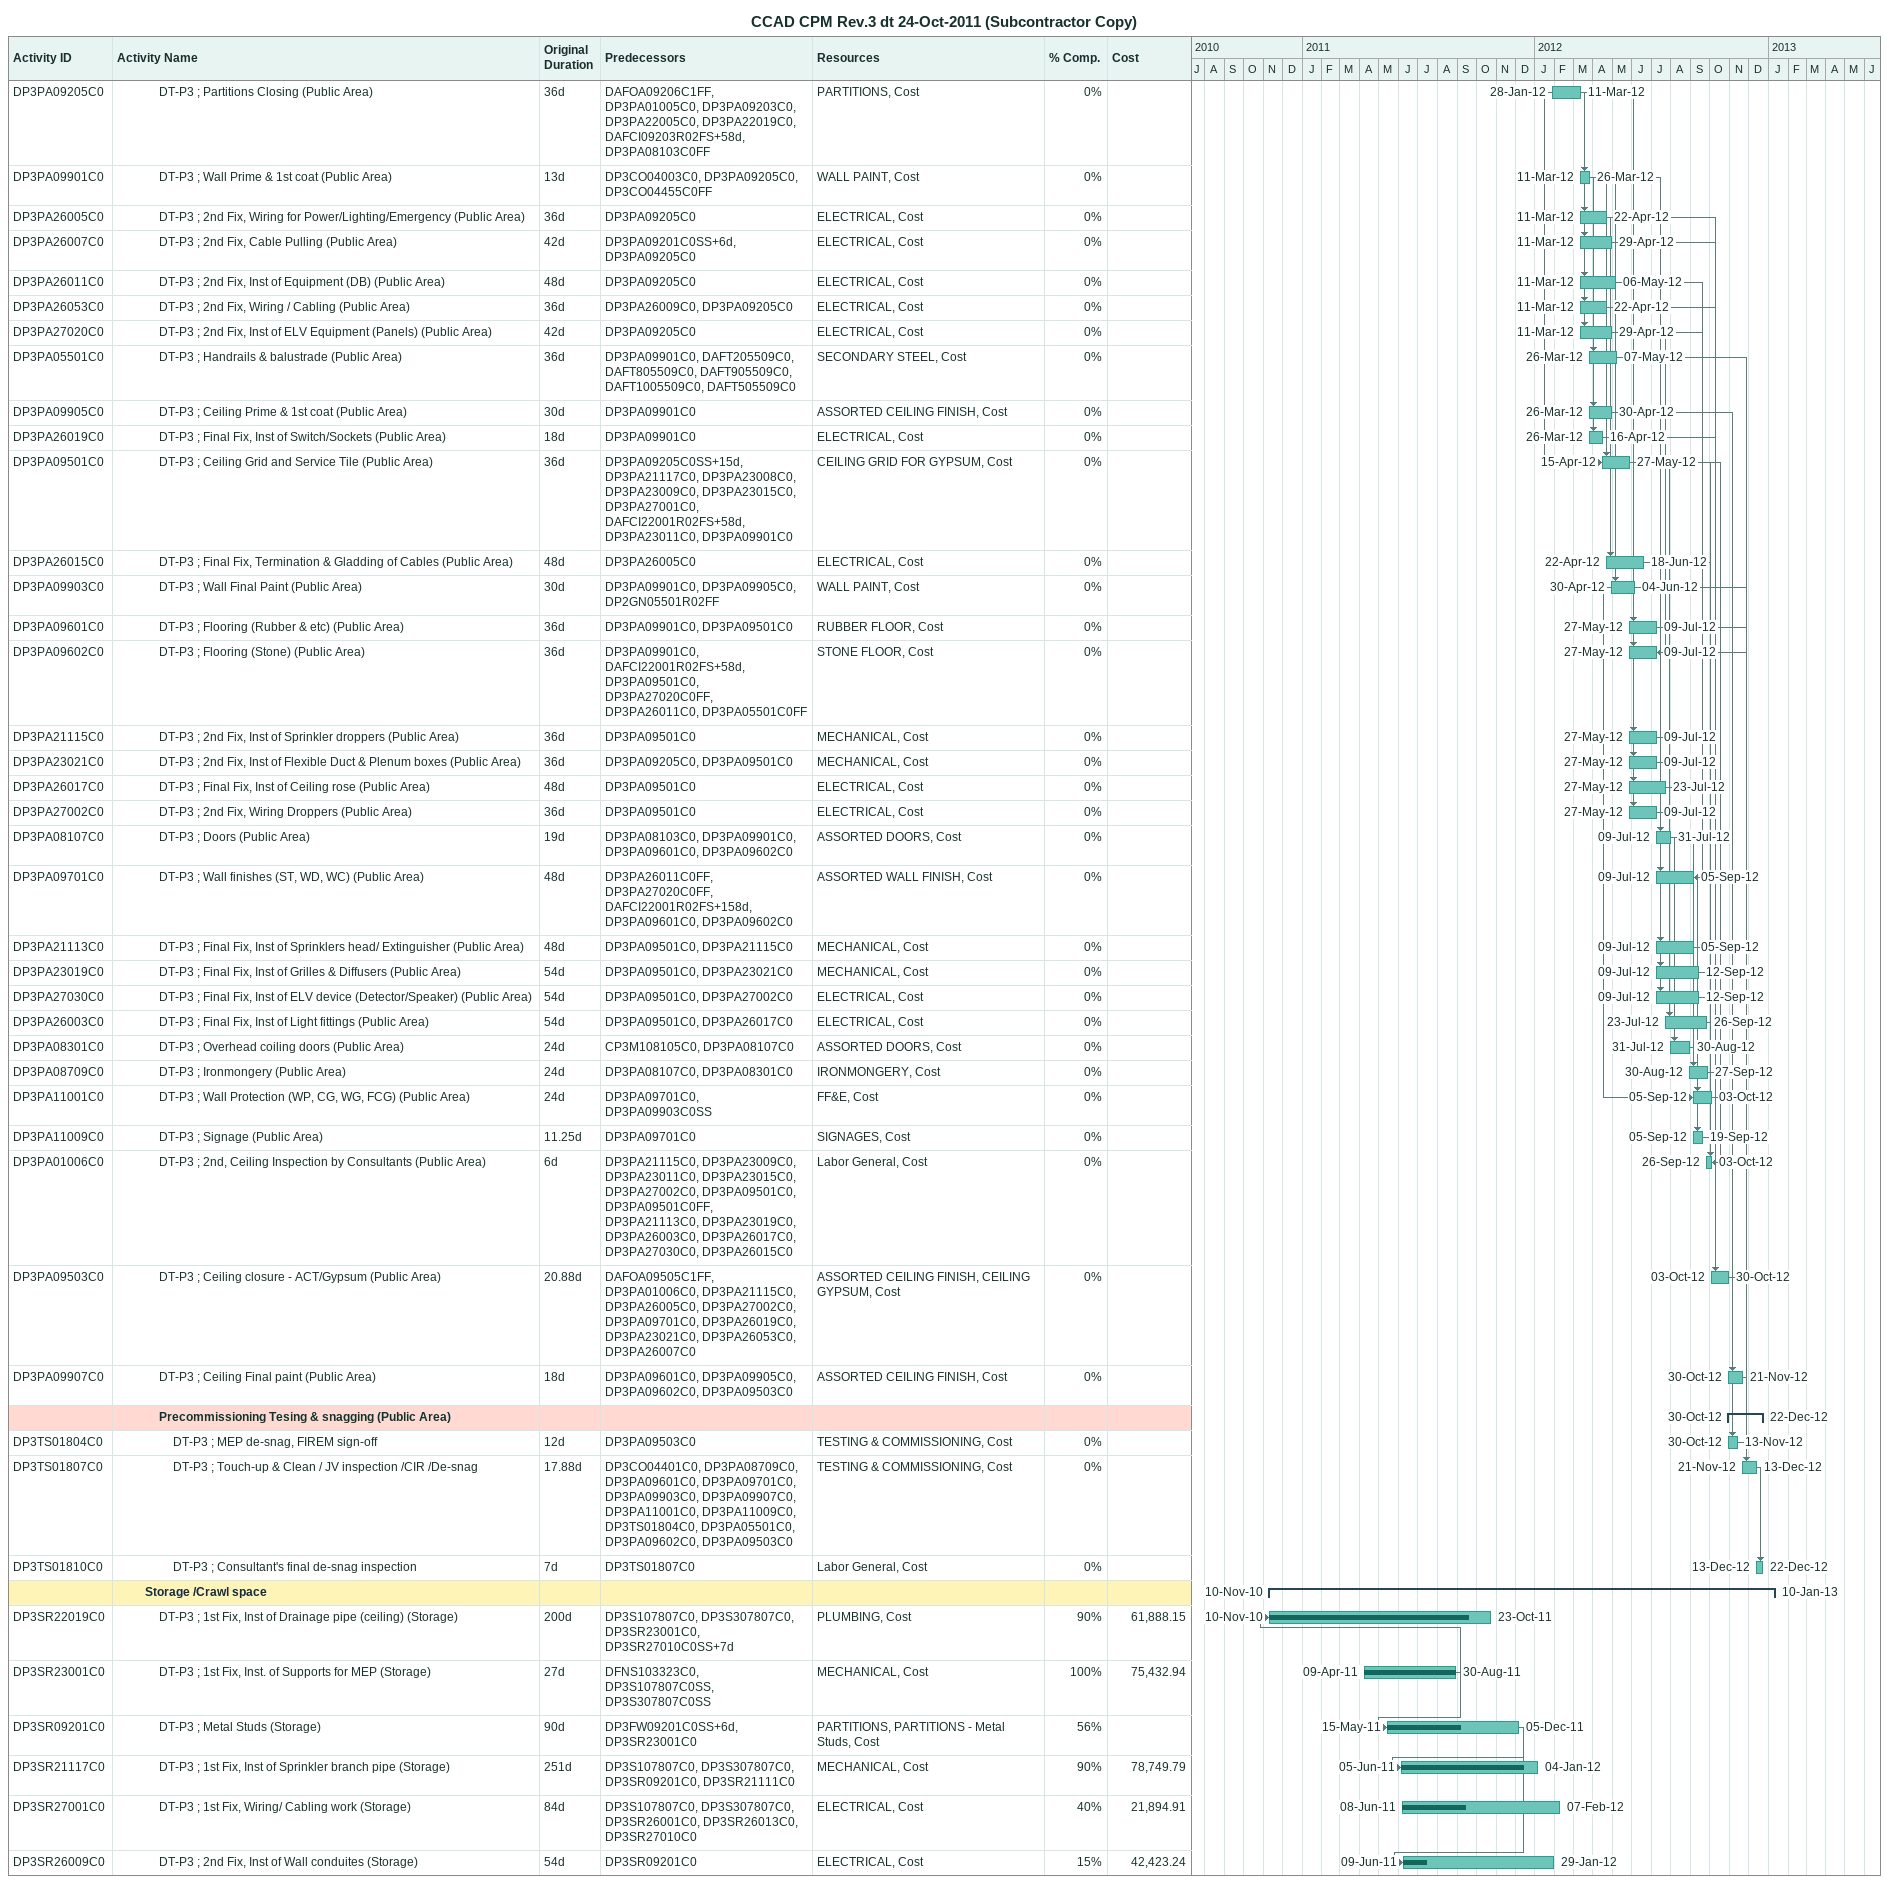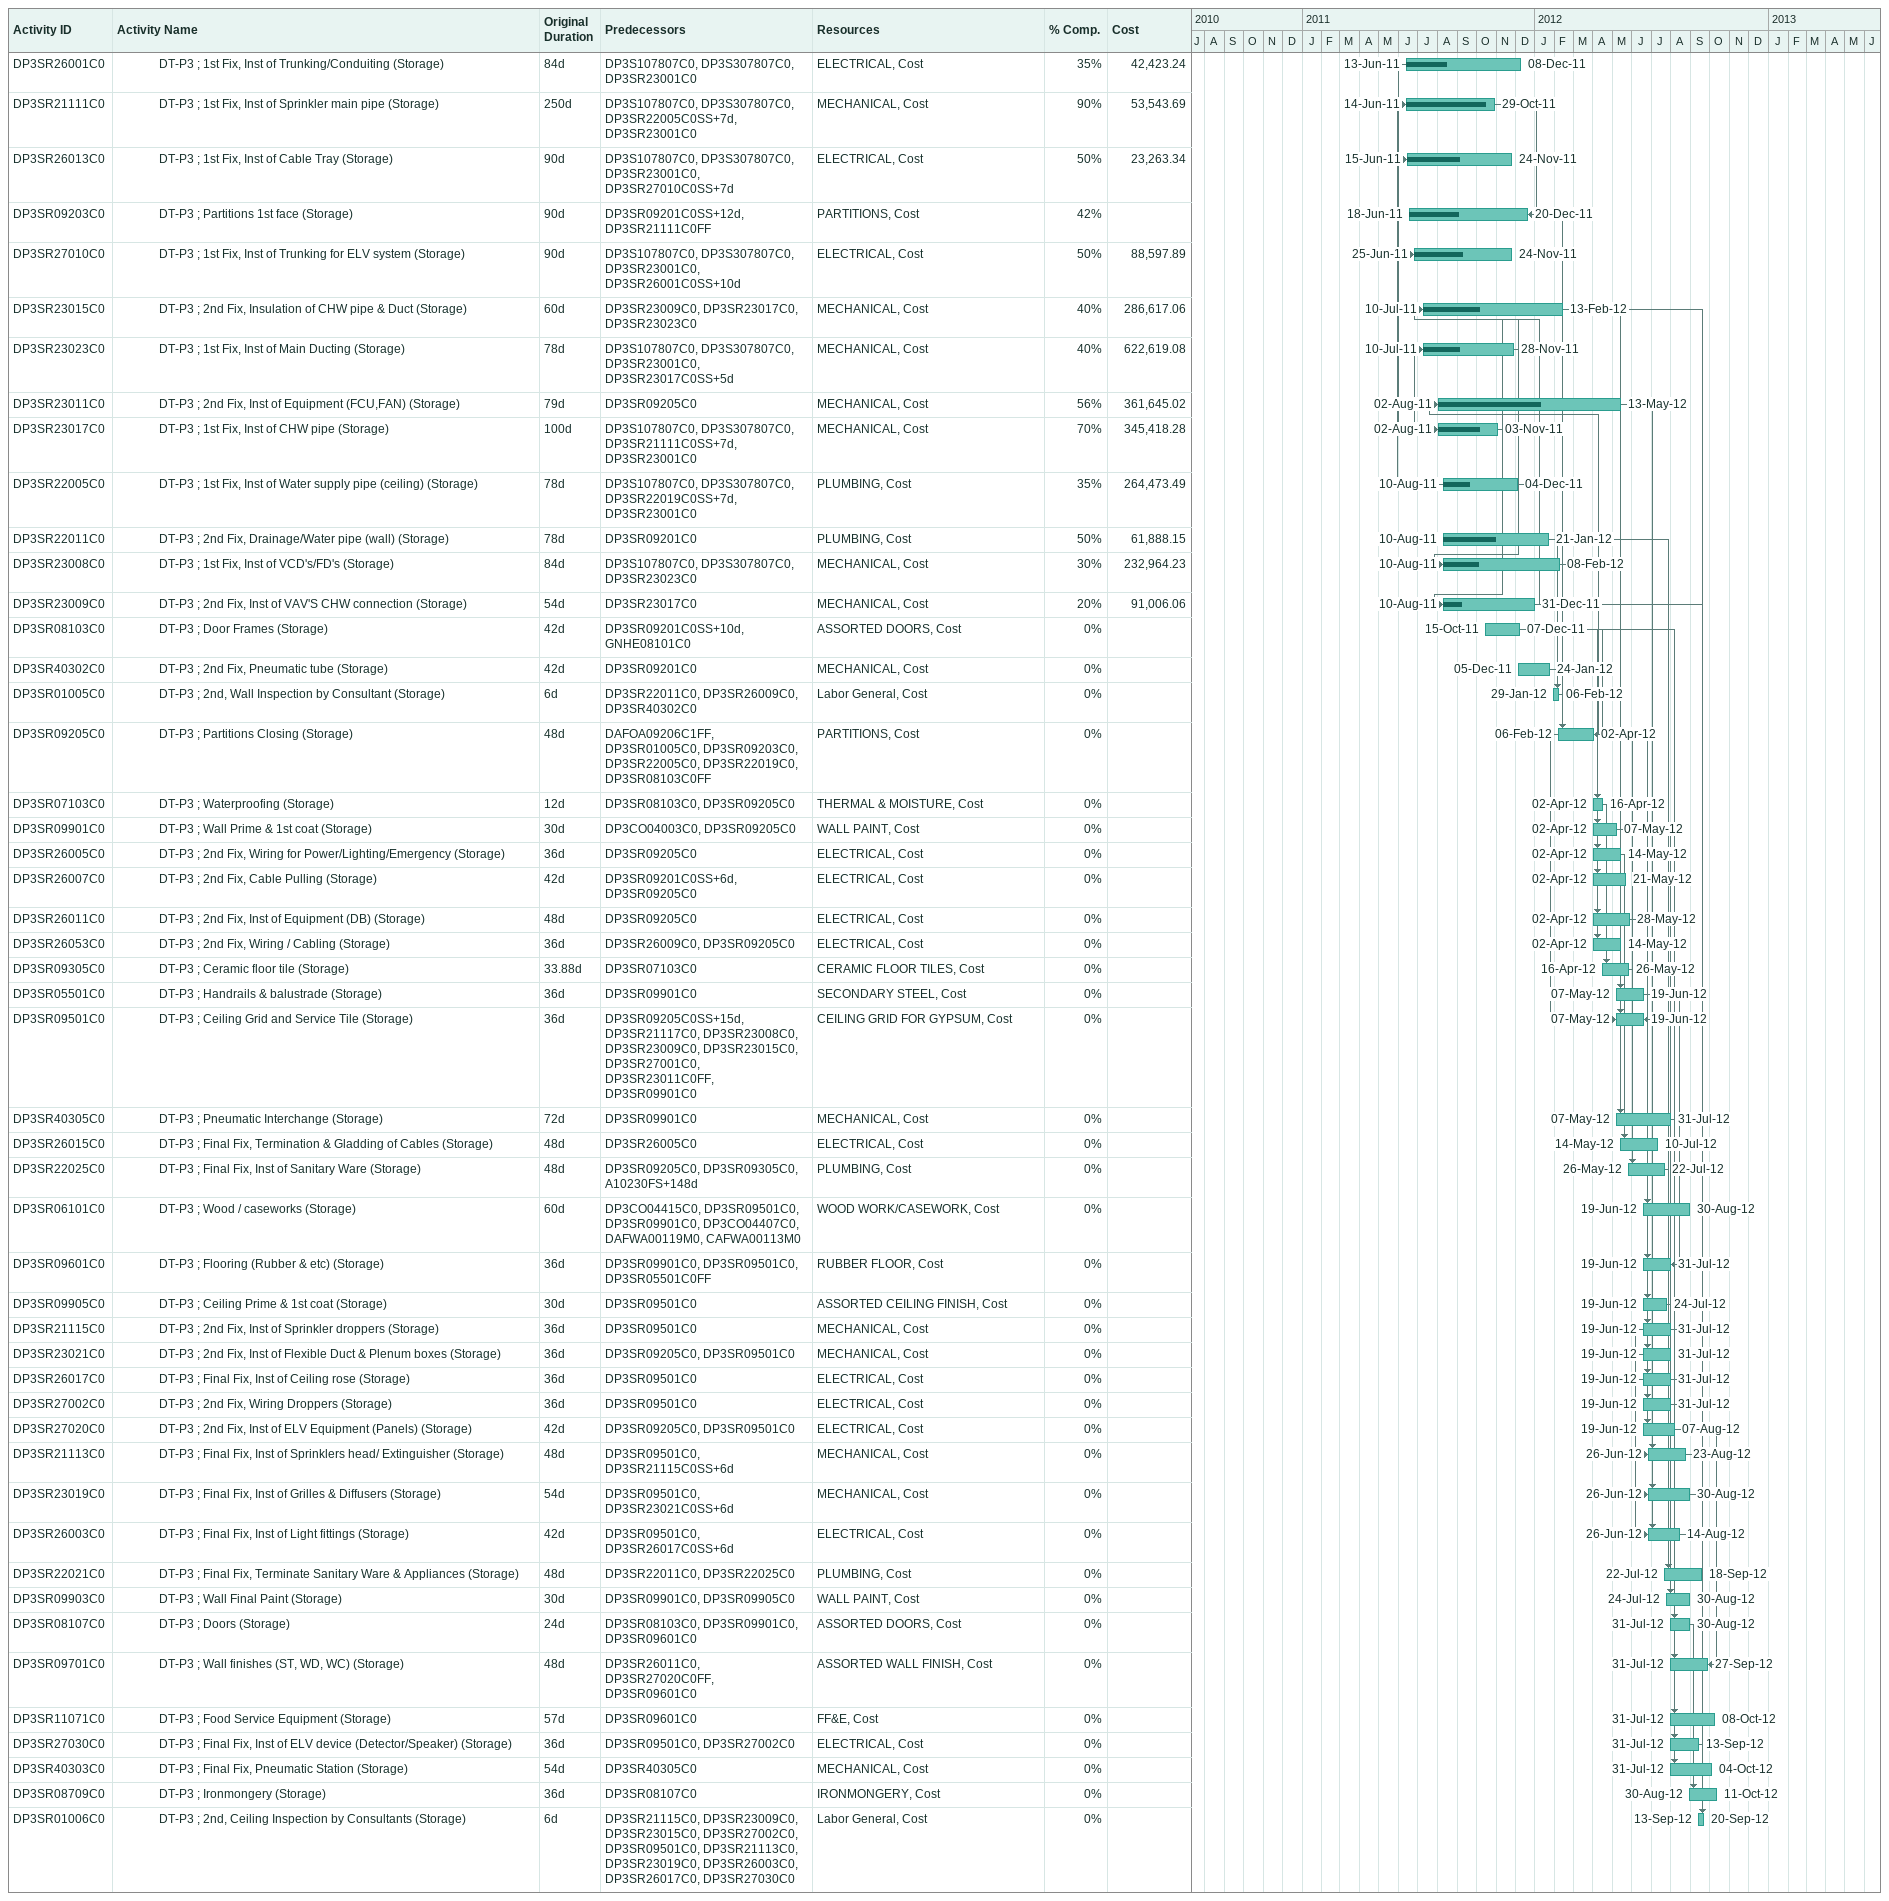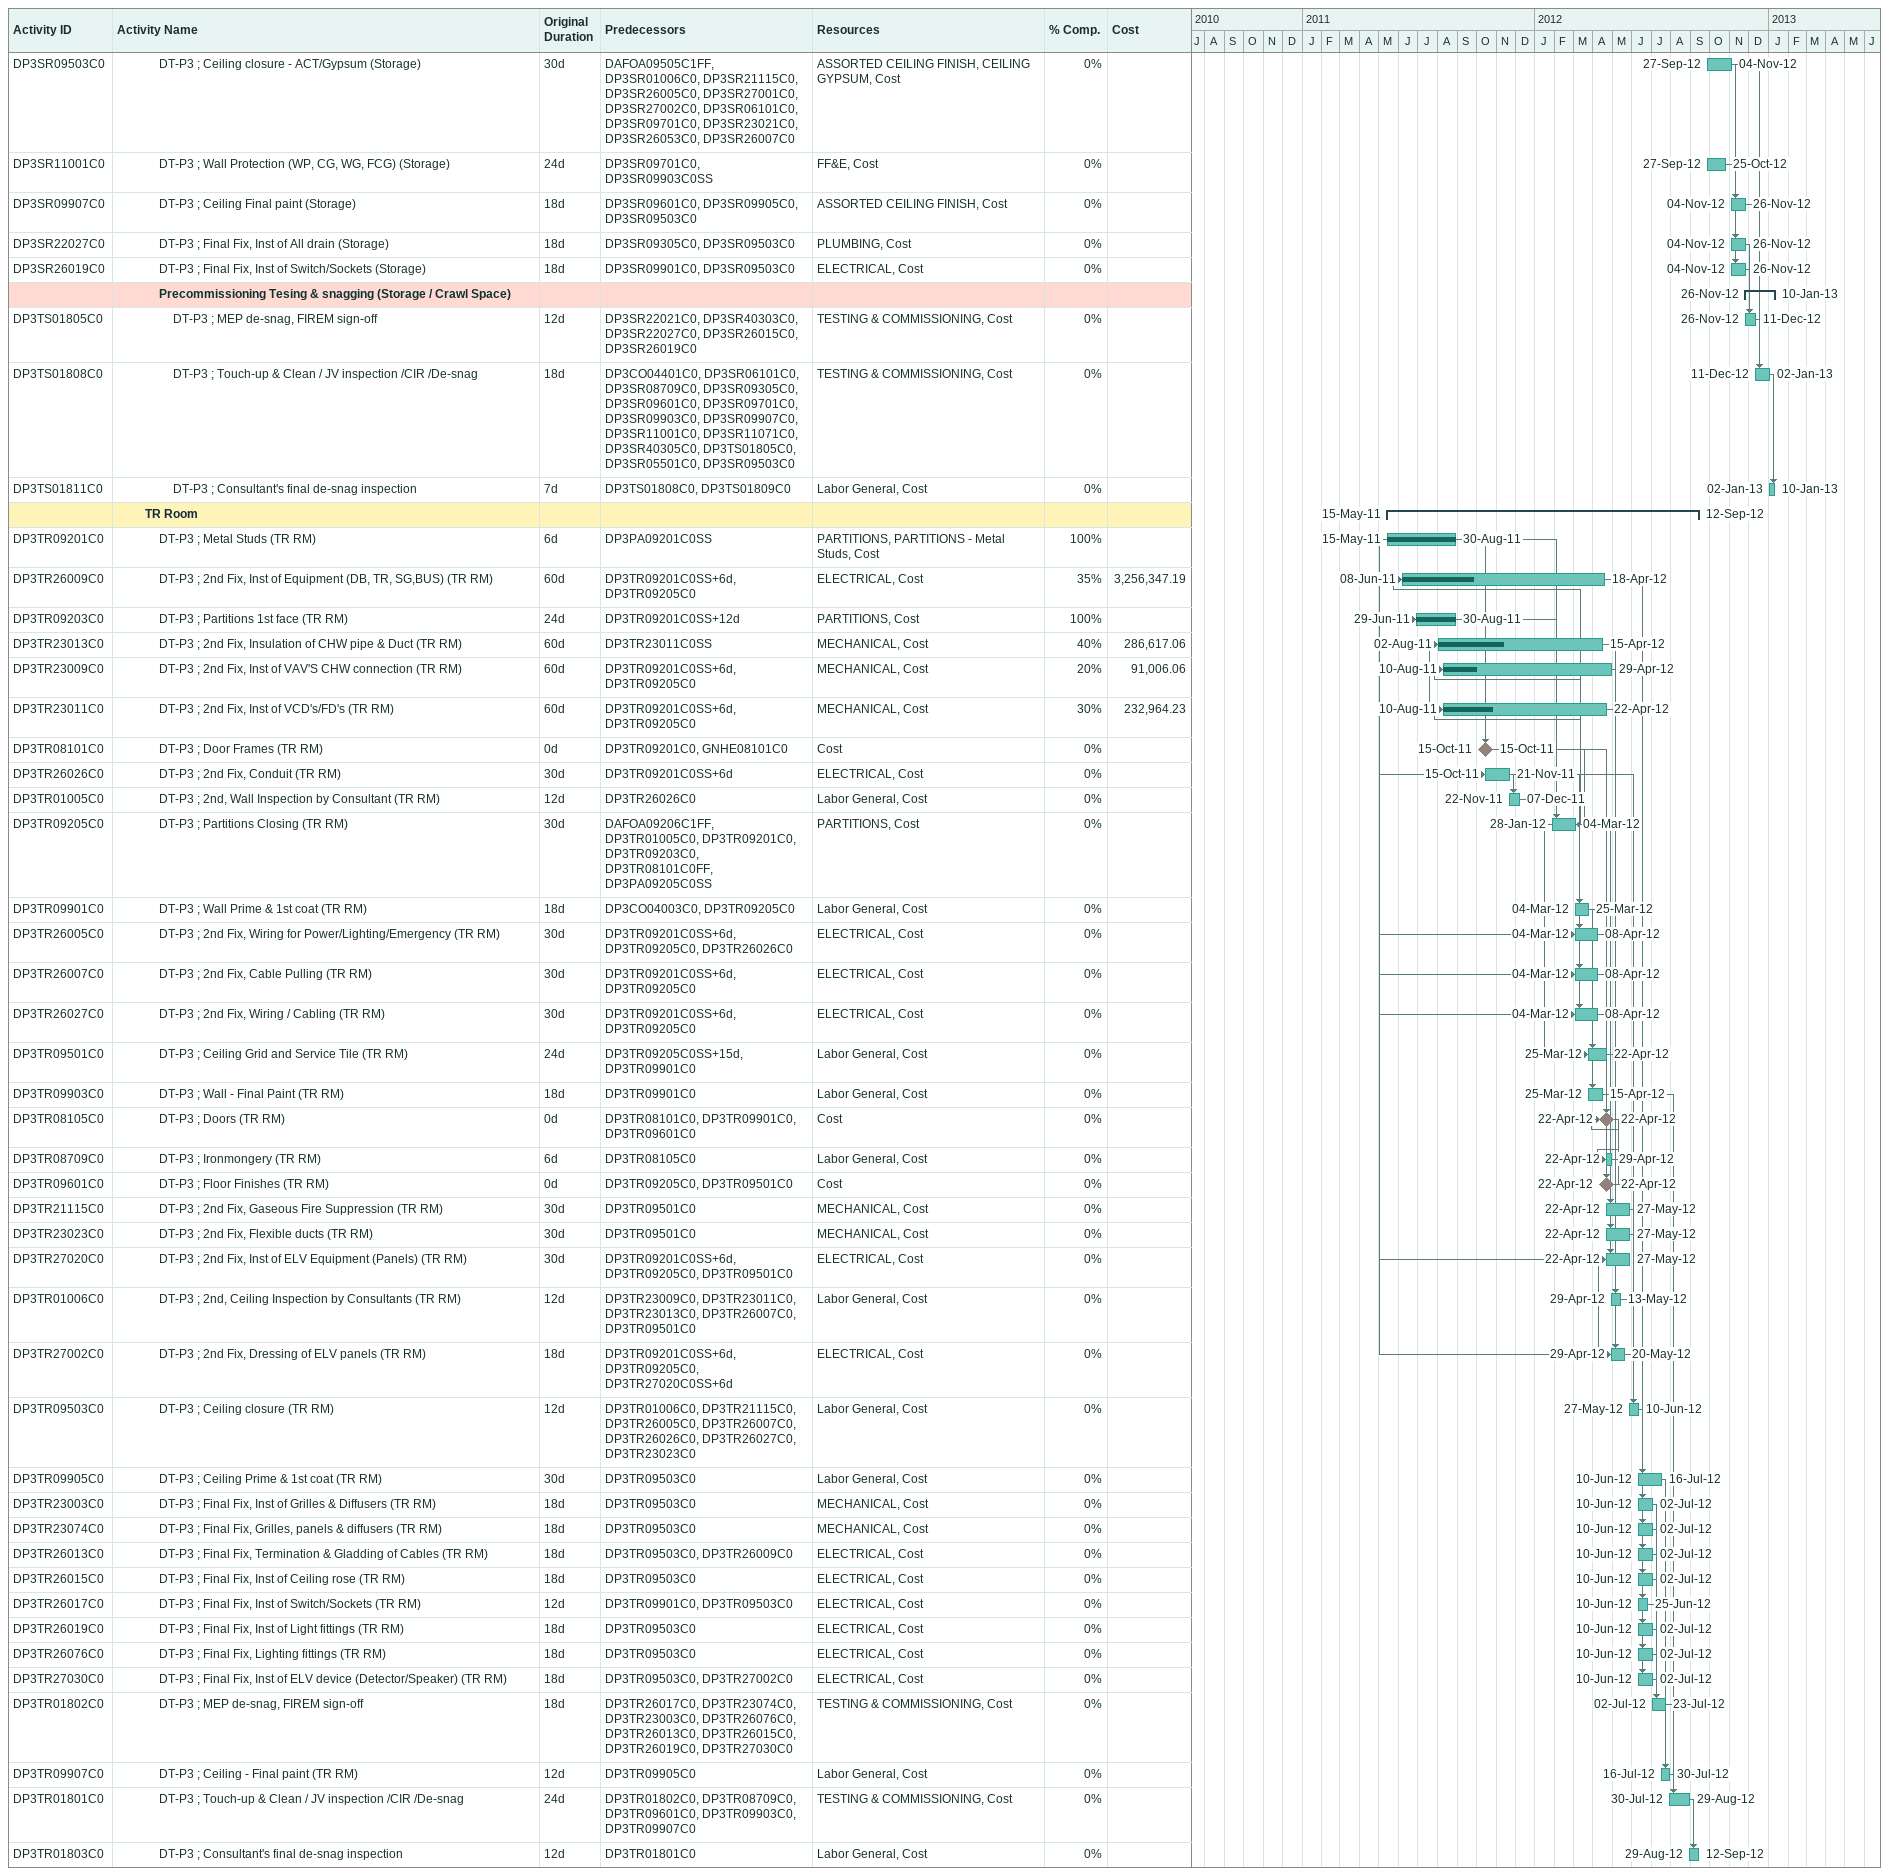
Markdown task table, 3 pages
CCAD CPM Rev.3 dt 24-Oct-2011 (Subcontractor Copy)

| ID | Level | Task | Original duration | Start | Finish | Predecessors | Resources | % complete | Cost |
|---|---|---|---|---|---|---|---|---|---|
| DP3PA09205C0 | 4 | DT-P3 ; Partitions Closing (Public Area) | 36d | 2012-01-28 | 2012-03-11 | DAFOA09206C1FF, DP3PA01005C0, DP3PA09203C0, DP3PA22005C0, DP3PA22019C0, DAFCI09203R02FS+58d, DP3PA08103C0FF | PARTITIONS, Cost | 0 |  |
| DP3PA09901C0 | 4 | DT-P3 ; Wall Prime & 1st coat (Public Area) | 13d | 2012-03-11 | 2012-03-26 | DP3CO04003C0, DP3PA09205C0, DP3CO04455C0FF | WALL PAINT, Cost | 0 |  |
| DP3PA26005C0 | 4 | DT-P3 ; 2nd Fix, Wiring for Power/Lighting/Emergency (Public Area) | 36d | 2012-03-11 | 2012-04-22 | DP3PA09205C0 | ELECTRICAL, Cost | 0 |  |
| DP3PA26007C0 | 4 | DT-P3 ; 2nd Fix, Cable Pulling (Public Area) | 42d | 2012-03-11 | 2012-04-29 | DP3PA09201C0SS+6d, DP3PA09205C0 | ELECTRICAL, Cost | 0 |  |
| DP3PA26011C0 | 4 | DT-P3 ; 2nd Fix, Inst of Equipment (DB) (Public Area) | 48d | 2012-03-11 | 2012-05-06 | DP3PA09205C0 | ELECTRICAL, Cost | 0 |  |
| DP3PA26053C0 | 4 | DT-P3 ; 2nd Fix, Wiring / Cabling (Public Area) | 36d | 2012-03-11 | 2012-04-22 | DP3PA26009C0, DP3PA09205C0 | ELECTRICAL, Cost | 0 |  |
| DP3PA27020C0 | 4 | DT-P3 ; 2nd Fix, Inst of ELV Equipment (Panels) (Public Area) | 42d | 2012-03-11 | 2012-04-29 | DP3PA09205C0 | ELECTRICAL, Cost | 0 |  |
| DP3PA05501C0 | 4 | DT-P3 ; Handrails & balustrade (Public Area) | 36d | 2012-03-26 | 2012-05-07 | DP3PA09901C0, DAFT205509C0, DAFT805509C0, DAFT905509C0, DAFT1005509C0, DAFT505509C0 | SECONDARY STEEL, Cost | 0 |  |
| DP3PA09905C0 | 4 | DT-P3 ; Ceiling Prime & 1st coat (Public Area) | 30d | 2012-03-26 | 2012-04-30 | DP3PA09901C0 | ASSORTED CEILING FINISH, Cost | 0 |  |
| DP3PA26019C0 | 4 | DT-P3 ; Final Fix, Inst of Switch/Sockets (Public Area) | 18d | 2012-03-26 | 2012-04-16 | DP3PA09901C0 | ELECTRICAL, Cost | 0 |  |
| DP3PA09501C0 | 4 | DT-P3 ; Ceiling Grid and Service Tile (Public Area) | 36d | 2012-04-15 | 2012-05-27 | DP3PA09205C0SS+15d, DP3PA21117C0, DP3PA23008C0, DP3PA23009C0, DP3PA23015C0, DP3PA27001C0, DAFCI22001R02FS+58d, DP3PA23011C0, DP3PA09901C0 | CEILING GRID FOR GYPSUM, Cost | 0 |  |
| DP3PA26015C0 | 4 | DT-P3 ; Final Fix, Termination & Gladding of Cables (Public Area) | 48d | 2012-04-22 | 2012-06-18 | DP3PA26005C0 | ELECTRICAL, Cost | 0 |  |
| DP3PA09903C0 | 4 | DT-P3 ; Wall Final Paint (Public Area) | 30d | 2012-04-30 | 2012-06-04 | DP3PA09901C0, DP3PA09905C0, DP2GN05501R02FF | WALL PAINT, Cost | 0 |  |
| DP3PA09601C0 | 4 | DT-P3 ; Flooring (Rubber & etc) (Public Area) | 36d | 2012-05-27 | 2012-07-09 | DP3PA09901C0, DP3PA09501C0 | RUBBER FLOOR, Cost | 0 |  |
| DP3PA09602C0 | 4 | DT-P3 ; Flooring (Stone) (Public Area) | 36d | 2012-05-27 | 2012-07-09 | DP3PA09901C0, DAFCI22001R02FS+58d, DP3PA09501C0, DP3PA27020C0FF, DP3PA26011C0, DP3PA05501C0FF | STONE FLOOR, Cost | 0 |  |
| DP3PA21115C0 | 4 | DT-P3 ; 2nd Fix, Inst of Sprinkler droppers (Public Area) | 36d | 2012-05-27 | 2012-07-09 | DP3PA09501C0 | MECHANICAL, Cost | 0 |  |
| DP3PA23021C0 | 4 | DT-P3 ; 2nd Fix, Inst of Flexible Duct & Plenum boxes (Public Area) | 36d | 2012-05-27 | 2012-07-09 | DP3PA09205C0, DP3PA09501C0 | MECHANICAL, Cost | 0 |  |
| DP3PA26017C0 | 4 | DT-P3 ; Final Fix, Inst of Ceiling rose (Public Area) | 48d | 2012-05-27 | 2012-07-23 | DP3PA09501C0 | ELECTRICAL, Cost | 0 |  |
| DP3PA27002C0 | 4 | DT-P3 ; 2nd Fix, Wiring Droppers (Public Area) | 36d | 2012-05-27 | 2012-07-09 | DP3PA09501C0 | ELECTRICAL, Cost | 0 |  |
| DP3PA08107C0 | 4 | DT-P3 ; Doors (Public Area) | 19d | 2012-07-09 | 2012-07-31 | DP3PA08103C0, DP3PA09901C0, DP3PA09601C0, DP3PA09602C0 | ASSORTED DOORS, Cost | 0 |  |
| DP3PA09701C0 | 4 | DT-P3 ; Wall finishes (ST, WD, WC) (Public Area) | 48d | 2012-07-09 | 2012-09-05 | DP3PA26011C0FF, DP3PA27020C0FF, DAFCI22001R02FS+158d, DP3PA09601C0, DP3PA09602C0 | ASSORTED WALL FINISH, Cost | 0 |  |
| DP3PA21113C0 | 4 | DT-P3 ; Final Fix, Inst of Sprinklers head/ Extinguisher (Public Area) | 48d | 2012-07-09 | 2012-09-05 | DP3PA09501C0, DP3PA21115C0 | MECHANICAL, Cost | 0 |  |
| DP3PA23019C0 | 4 | DT-P3 ; Final Fix, Inst of Grilles & Diffusers (Public Area) | 54d | 2012-07-09 | 2012-09-12 | DP3PA09501C0, DP3PA23021C0 | MECHANICAL, Cost | 0 |  |
| DP3PA27030C0 | 4 | DT-P3 ; Final Fix, Inst of ELV device (Detector/Speaker) (Public Area) | 54d | 2012-07-09 | 2012-09-12 | DP3PA09501C0, DP3PA27002C0 | ELECTRICAL, Cost | 0 |  |
| DP3PA26003C0 | 4 | DT-P3 ; Final Fix, Inst of Light fittings (Public Area) | 54d | 2012-07-23 | 2012-09-26 | DP3PA09501C0, DP3PA26017C0 | ELECTRICAL, Cost | 0 |  |
| DP3PA08301C0 | 4 | DT-P3 ; Overhead coiling doors (Public Area) | 24d | 2012-07-31 | 2012-08-30 | CP3M108105C0, DP3PA08107C0 | ASSORTED DOORS, Cost | 0 |  |
| DP3PA08709C0 | 4 | DT-P3 ; Ironmongery (Public Area) | 24d | 2012-08-30 | 2012-09-27 | DP3PA08107C0, DP3PA08301C0 | IRONMONGERY, Cost | 0 |  |
| DP3PA11001C0 | 4 | DT-P3 ; Wall Protection (WP, CG, WG, FCG) (Public Area) | 24d | 2012-09-05 | 2012-10-03 | DP3PA09701C0, DP3PA09903C0SS | FF&E, Cost | 0 |  |
| DP3PA11009C0 | 4 | DT-P3 ; Signage (Public Area) | 11.25d | 2012-09-05 | 2012-09-19 | DP3PA09701C0 | SIGNAGES, Cost | 0 |  |
| DP3PA01006C0 | 4 | DT-P3 ; 2nd, Ceiling Inspection by Consultants (Public Area) | 6d | 2012-09-26 | 2012-10-03 | DP3PA21115C0, DP3PA23009C0, DP3PA23011C0, DP3PA23015C0, DP3PA27002C0, DP3PA09501C0, DP3PA09501C0FF, DP3PA21113C0, DP3PA23019C0, DP3PA26003C0, DP3PA26017C0, DP3PA27030C0, DP3PA26015C0 | Labor General, Cost | 0 |  |
| DP3PA09503C0 | 4 | DT-P3 ; Ceiling closure - ACT/Gypsum (Public Area) | 20.88d | 2012-10-03 | 2012-10-30 | DAFOA09505C1FF, DP3PA01006C0, DP3PA21115C0, DP3PA26005C0, DP3PA27002C0, DP3PA09701C0, DP3PA26019C0, DP3PA23021C0, DP3PA26053C0, DP3PA26007C0 | ASSORTED CEILING FINISH, CEILING GYPSUM, Cost | 0 |  |
| DP3PA09907C0 | 4 | DT-P3 ; Ceiling Final paint (Public Area) | 18d | 2012-10-30 | 2012-11-21 | DP3PA09601C0, DP3PA09905C0, DP3PA09602C0, DP3PA09503C0 | ASSORTED CEILING FINISH, Cost | 0 |  |
|  | 4 | **Precommissioning Tesing & snagging (Public Area)** |  | 2012-10-30 | 2012-12-22 |  |  |  |  |
| DP3TS01804C0 | 5 | DT-P3 ; MEP de-snag, FIREM sign-off | 12d | 2012-10-30 | 2012-11-13 | DP3PA09503C0 | TESTING & COMMISSIONING, Cost | 0 |  |
| DP3TS01807C0 | 5 | DT-P3 ; Touch-up & Clean / JV inspection /CIR /De-snag | 17.88d | 2012-11-21 | 2012-12-13 | DP3CO04401C0, DP3PA08709C0, DP3PA09601C0, DP3PA09701C0, DP3PA09903C0, DP3PA09907C0, DP3PA11001C0, DP3PA11009C0, DP3TS01804C0, DP3PA05501C0, DP3PA09602C0, DP3PA09503C0 | TESTING & COMMISSIONING, Cost | 0 |  |
| DP3TS01810C0 | 5 | DT-P3 ; Consultant's final de-snag inspection | 7d | 2012-12-13 | 2012-12-22 | DP3TS01807C0 | Labor General, Cost | 0 |  |
|  | 3 | **Storage /Crawl space** |  | 2010-11-10 | 2013-01-10 |  |  |  |  |
| DP3SR22019C0 | 4 | DT-P3 ; 1st Fix, Inst of Drainage pipe (ceiling) (Storage) | 200d | 2010-11-10 | 2011-10-23 | DP3S107807C0, DP3S307807C0, DP3SR23001C0, DP3SR27010C0SS+7d | PLUMBING, Cost | 90 | 61888.15 |
| DP3SR23001C0 | 4 | DT-P3 ; 1st Fix, Inst. of Supports for MEP (Storage) | 27d | 2011-04-09 | 2011-08-30 | DFNS103323C0, DP3S107807C0SS, DP3S307807C0SS | MECHANICAL, Cost | 100 | 75432.94 |
| DP3SR09201C0 | 4 | DT-P3 ; Metal Studs (Storage) | 90d | 2011-05-15 | 2011-12-05 | DP3FW09201C0SS+6d, DP3SR23001C0 | PARTITIONS, PARTITIONS - Metal Studs, Cost | 56 |  |
| DP3SR21117C0 | 4 | DT-P3 ; 1st Fix, Inst of Sprinkler branch pipe (Storage) | 251d | 2011-06-05 | 2012-01-04 | DP3S107807C0, DP3S307807C0, DP3SR09201C0, DP3SR21111C0 | MECHANICAL, Cost | 90 | 78749.79 |
| DP3SR27001C0 | 4 | DT-P3 ; 1st Fix, Wiring/ Cabling work (Storage) | 84d | 2011-06-08 | 2012-02-07 | DP3S107807C0, DP3S307807C0, DP3SR26001C0, DP3SR26013C0, DP3SR27010C0 | ELECTRICAL, Cost | 40 | 21894.91 |
| DP3SR26009C0 | 4 | DT-P3 ; 2nd Fix, Inst of Wall conduites (Storage) | 54d | 2011-06-09 | 2012-01-29 | DP3SR09201C0 | ELECTRICAL, Cost | 15 | 42423.24 |
| DP3SR26001C0 | 4 | DT-P3 ; 1st Fix, Inst of Trunking/Conduiting (Storage) | 84d | 2011-06-13 | 2011-12-08 | DP3S107807C0, DP3S307807C0, DP3SR23001C0 | ELECTRICAL, Cost | 35 | 42423.24 |
| DP3SR21111C0 | 4 | DT-P3 ; 1st Fix, Inst of Sprinkler main pipe (Storage) | 250d | 2011-06-14 | 2011-10-29 | DP3S107807C0, DP3S307807C0, DP3SR22005C0SS+7d, DP3SR23001C0 | MECHANICAL, Cost | 90 | 53543.69 |
| DP3SR26013C0 | 4 | DT-P3 ; 1st Fix, Inst of Cable Tray (Storage) | 90d | 2011-06-15 | 2011-11-24 | DP3S107807C0, DP3S307807C0, DP3SR23001C0, DP3SR27010C0SS+7d | ELECTRICAL, Cost | 50 | 23263.34 |
| DP3SR09203C0 | 4 | DT-P3 ; Partitions 1st face (Storage) | 90d | 2011-06-18 | 2011-12-20 | DP3SR09201C0SS+12d, DP3SR21111C0FF | PARTITIONS, Cost | 42 |  |
| DP3SR27010C0 | 4 | DT-P3 ; 1st Fix, Inst of Trunking for ELV system (Storage) | 90d | 2011-06-25 | 2011-11-24 | DP3S107807C0, DP3S307807C0, DP3SR23001C0, DP3SR26001C0SS+10d | ELECTRICAL, Cost | 50 | 88597.89 |
| DP3SR23015C0 | 4 | DT-P3 ; 2nd Fix, Insulation of CHW pipe & Duct (Storage) | 60d | 2011-07-10 | 2012-02-13 | DP3SR23009C0, DP3SR23017C0, DP3SR23023C0 | MECHANICAL, Cost | 40 | 286617.06 |
| DP3SR23023C0 | 4 | DT-P3 ; 1st Fix, Inst of Main Ducting (Storage) | 78d | 2011-07-10 | 2011-11-28 | DP3S107807C0, DP3S307807C0, DP3SR23001C0, DP3SR23017C0SS+5d | MECHANICAL, Cost | 40 | 622619.08 |
| DP3SR23011C0 | 4 | DT-P3 ; 2nd Fix, Inst of Equipment (FCU,FAN) (Storage) | 79d | 2011-08-02 | 2012-05-13 | DP3SR09205C0 | MECHANICAL, Cost | 56 | 361645.02 |
| DP3SR23017C0 | 4 | DT-P3 ; 1st Fix, Inst of CHW pipe (Storage) | 100d | 2011-08-02 | 2011-11-03 | DP3S107807C0, DP3S307807C0, DP3SR21111C0SS+7d, DP3SR23001C0 | MECHANICAL, Cost | 70 | 345418.28 |
| DP3SR22005C0 | 4 | DT-P3 ; 1st Fix, Inst of Water supply pipe (ceiling) (Storage) | 78d | 2011-08-10 | 2011-12-04 | DP3S107807C0, DP3S307807C0, DP3SR22019C0SS+7d, DP3SR23001C0 | PLUMBING, Cost | 35 | 264473.49 |
| DP3SR22011C0 | 4 | DT-P3 ; 2nd Fix, Drainage/Water pipe (wall) (Storage) | 78d | 2011-08-10 | 2012-01-21 | DP3SR09201C0 | PLUMBING, Cost | 50 | 61888.15 |
| DP3SR23008C0 | 4 | DT-P3 ; 1st Fix, Inst of VCD's/FD's (Storage) | 84d | 2011-08-10 | 2012-02-08 | DP3S107807C0, DP3S307807C0, DP3SR23023C0 | MECHANICAL, Cost | 30 | 232964.23 |
| DP3SR23009C0 | 4 | DT-P3 ; 2nd Fix, Inst of VAV'S CHW connection (Storage) | 54d | 2011-08-10 | 2011-12-31 | DP3SR23017C0 | MECHANICAL, Cost | 20 | 91006.06 |
| DP3SR08103C0 | 4 | DT-P3 ; Door Frames (Storage) | 42d | 2011-10-15 | 2011-12-07 | DP3SR09201C0SS+10d, GNHE08101C0 | ASSORTED DOORS, Cost | 0 |  |
| DP3SR40302C0 | 4 | DT-P3 ; 2nd Fix, Pneumatic tube (Storage) | 42d | 2011-12-05 | 2012-01-24 | DP3SR09201C0 | MECHANICAL, Cost | 0 |  |
| DP3SR01005C0 | 4 | DT-P3 ; 2nd, Wall Inspection by Consultant (Storage) | 6d | 2012-01-29 | 2012-02-06 | DP3SR22011C0, DP3SR26009C0, DP3SR40302C0 | Labor General, Cost | 0 |  |
| DP3SR09205C0 | 4 | DT-P3 ; Partitions Closing (Storage) | 48d | 2012-02-06 | 2012-04-02 | DAFOA09206C1FF, DP3SR01005C0, DP3SR09203C0, DP3SR22005C0, DP3SR22019C0, DP3SR08103C0FF | PARTITIONS, Cost | 0 |  |
| DP3SR07103C0 | 4 | DT-P3 ; Waterproofing (Storage) | 12d | 2012-04-02 | 2012-04-16 | DP3SR08103C0, DP3SR09205C0 | THERMAL & MOISTURE, Cost | 0 |  |
| DP3SR09901C0 | 4 | DT-P3 ; Wall Prime & 1st coat (Storage) | 30d | 2012-04-02 | 2012-05-07 | DP3CO04003C0, DP3SR09205C0 | WALL PAINT, Cost | 0 |  |
| DP3SR26005C0 | 4 | DT-P3 ; 2nd Fix, Wiring for Power/Lighting/Emergency (Storage) | 36d | 2012-04-02 | 2012-05-14 | DP3SR09205C0 | ELECTRICAL, Cost | 0 |  |
| DP3SR26007C0 | 4 | DT-P3 ; 2nd Fix, Cable Pulling (Storage) | 42d | 2012-04-02 | 2012-05-21 | DP3SR09201C0SS+6d, DP3SR09205C0 | ELECTRICAL, Cost | 0 |  |
| DP3SR26011C0 | 4 | DT-P3 ; 2nd Fix, Inst of Equipment (DB) (Storage) | 48d | 2012-04-02 | 2012-05-28 | DP3SR09205C0 | ELECTRICAL, Cost | 0 |  |
| DP3SR26053C0 | 4 | DT-P3 ; 2nd Fix, Wiring / Cabling (Storage) | 36d | 2012-04-02 | 2012-05-14 | DP3SR26009C0, DP3SR09205C0 | ELECTRICAL, Cost | 0 |  |
| DP3SR09305C0 | 4 | DT-P3 ; Ceramic floor tile (Storage) | 33.88d | 2012-04-16 | 2012-05-26 | DP3SR07103C0 | CERAMIC FLOOR TILES, Cost | 0 |  |
| DP3SR05501C0 | 4 | DT-P3 ; Handrails & balustrade (Storage) | 36d | 2012-05-07 | 2012-06-19 | DP3SR09901C0 | SECONDARY STEEL, Cost | 0 |  |
| DP3SR09501C0 | 4 | DT-P3 ; Ceiling Grid and Service Tile (Storage) | 36d | 2012-05-07 | 2012-06-19 | DP3SR09205C0SS+15d, DP3SR21117C0, DP3SR23008C0, DP3SR23009C0, DP3SR23015C0, DP3SR27001C0, DP3SR23011C0FF, DP3SR09901C0 | CEILING GRID FOR GYPSUM, Cost | 0 |  |
| DP3SR40305C0 | 4 | DT-P3 ; Pneumatic Interchange (Storage) | 72d | 2012-05-07 | 2012-07-31 | DP3SR09901C0 | MECHANICAL, Cost | 0 |  |
| DP3SR26015C0 | 4 | DT-P3 ; Final Fix, Termination & Gladding of Cables (Storage) | 48d | 2012-05-14 | 2012-07-10 | DP3SR26005C0 | ELECTRICAL, Cost | 0 |  |
| DP3SR22025C0 | 4 | DT-P3 ; Final Fix, Inst of Sanitary Ware (Storage) | 48d | 2012-05-26 | 2012-07-22 | DP3SR09205C0, DP3SR09305C0, A10230FS+148d | PLUMBING, Cost | 0 |  |
| DP3SR06101C0 | 4 | DT-P3 ; Wood / caseworks (Storage) | 60d | 2012-06-19 | 2012-08-30 | DP3CO04415C0, DP3SR09501C0, DP3SR09901C0, DP3CO04407C0, DAFWA00119M0, CAFWA00113M0 | WOOD WORK/CASEWORK, Cost | 0 |  |
| DP3SR09601C0 | 4 | DT-P3 ; Flooring (Rubber & etc) (Storage) | 36d | 2012-06-19 | 2012-07-31 | DP3SR09901C0, DP3SR09501C0, DP3SR05501C0FF | RUBBER FLOOR, Cost | 0 |  |
| DP3SR09905C0 | 4 | DT-P3 ; Ceiling Prime & 1st coat (Storage) | 30d | 2012-06-19 | 2012-07-24 | DP3SR09501C0 | ASSORTED CEILING FINISH, Cost | 0 |  |
| DP3SR21115C0 | 4 | DT-P3 ; 2nd Fix, Inst of Sprinkler droppers (Storage) | 36d | 2012-06-19 | 2012-07-31 | DP3SR09501C0 | MECHANICAL, Cost | 0 |  |
| DP3SR23021C0 | 4 | DT-P3 ; 2nd Fix, Inst of Flexible Duct & Plenum boxes (Storage) | 36d | 2012-06-19 | 2012-07-31 | DP3SR09205C0, DP3SR09501C0 | MECHANICAL, Cost | 0 |  |
| DP3SR26017C0 | 4 | DT-P3 ; Final Fix, Inst of Ceiling rose (Storage) | 36d | 2012-06-19 | 2012-07-31 | DP3SR09501C0 | ELECTRICAL, Cost | 0 |  |
| DP3SR27002C0 | 4 | DT-P3 ; 2nd Fix, Wiring Droppers (Storage) | 36d | 2012-06-19 | 2012-07-31 | DP3SR09501C0 | ELECTRICAL, Cost | 0 |  |
| DP3SR27020C0 | 4 | DT-P3 ; 2nd Fix, Inst of ELV Equipment (Panels) (Storage) | 42d | 2012-06-19 | 2012-08-07 | DP3SR09205C0, DP3SR09501C0 | ELECTRICAL, Cost | 0 |  |
| DP3SR21113C0 | 4 | DT-P3 ; Final Fix, Inst of Sprinklers head/ Extinguisher (Storage) | 48d | 2012-06-26 | 2012-08-23 | DP3SR09501C0, DP3SR21115C0SS+6d | MECHANICAL, Cost | 0 |  |
| DP3SR23019C0 | 4 | DT-P3 ; Final Fix, Inst of Grilles & Diffusers (Storage) | 54d | 2012-06-26 | 2012-08-30 | DP3SR09501C0, DP3SR23021C0SS+6d | MECHANICAL, Cost | 0 |  |
| DP3SR26003C0 | 4 | DT-P3 ; Final Fix, Inst of Light fittings (Storage) | 42d | 2012-06-26 | 2012-08-14 | DP3SR09501C0, DP3SR26017C0SS+6d | ELECTRICAL, Cost | 0 |  |
| DP3SR22021C0 | 4 | DT-P3 ; Final Fix, Terminate Sanitary Ware & Appliances (Storage) | 48d | 2012-07-22 | 2012-09-18 | DP3SR22011C0, DP3SR22025C0 | PLUMBING, Cost | 0 |  |
| DP3SR09903C0 | 4 | DT-P3 ; Wall Final Paint (Storage) | 30d | 2012-07-24 | 2012-08-30 | DP3SR09901C0, DP3SR09905C0 | WALL PAINT, Cost | 0 |  |
| DP3SR08107C0 | 4 | DT-P3 ; Doors (Storage) | 24d | 2012-07-31 | 2012-08-30 | DP3SR08103C0, DP3SR09901C0, DP3SR09601C0 | ASSORTED DOORS, Cost | 0 |  |
| DP3SR09701C0 | 4 | DT-P3 ; Wall finishes (ST, WD, WC) (Storage) | 48d | 2012-07-31 | 2012-09-27 | DP3SR26011C0, DP3SR27020C0FF, DP3SR09601C0 | ASSORTED WALL FINISH, Cost | 0 |  |
| DP3SR11071C0 | 4 | DT-P3 ; Food Service Equipment (Storage) | 57d | 2012-07-31 | 2012-10-08 | DP3SR09601C0 | FF&E, Cost | 0 |  |
| DP3SR27030C0 | 4 | DT-P3 ; Final Fix, Inst of ELV device (Detector/Speaker) (Storage) | 36d | 2012-07-31 | 2012-09-13 | DP3SR09501C0, DP3SR27002C0 | ELECTRICAL, Cost | 0 |  |
| DP3SR40303C0 | 4 | DT-P3 ; Final Fix, Pneumatic Station (Storage) | 54d | 2012-07-31 | 2012-10-04 | DP3SR40305C0 | MECHANICAL, Cost | 0 |  |
| DP3SR08709C0 | 4 | DT-P3 ; Ironmongery (Storage) | 36d | 2012-08-30 | 2012-10-11 | DP3SR08107C0 | IRONMONGERY, Cost | 0 |  |
| DP3SR01006C0 | 4 | DT-P3 ; 2nd, Ceiling Inspection by Consultants (Storage) | 6d | 2012-09-13 | 2012-09-20 | DP3SR21115C0, DP3SR23009C0, DP3SR23015C0, DP3SR27002C0, DP3SR09501C0, DP3SR21113C0, DP3SR23019C0, DP3SR26003C0, DP3SR26017C0, DP3SR27030C0 | Labor General, Cost | 0 |  |
| DP3SR09503C0 | 4 | DT-P3 ; Ceiling closure - ACT/Gypsum (Storage) | 30d | 2012-09-27 | 2012-11-04 | DAFOA09505C1FF, DP3SR01006C0, DP3SR21115C0, DP3SR26005C0, DP3SR27001C0, DP3SR27002C0, DP3SR06101C0, DP3SR09701C0, DP3SR23021C0, DP3SR26053C0, DP3SR26007C0 | ASSORTED CEILING FINISH, CEILING GYPSUM, Cost | 0 |  |
| DP3SR11001C0 | 4 | DT-P3 ; Wall Protection (WP, CG, WG, FCG) (Storage) | 24d | 2012-09-27 | 2012-10-25 | DP3SR09701C0, DP3SR09903C0SS | FF&E, Cost | 0 |  |
| DP3SR09907C0 | 4 | DT-P3 ; Ceiling Final paint (Storage) | 18d | 2012-11-04 | 2012-11-26 | DP3SR09601C0, DP3SR09905C0, DP3SR09503C0 | ASSORTED CEILING FINISH, Cost | 0 |  |
| DP3SR22027C0 | 4 | DT-P3 ; Final Fix, Inst of All drain (Storage) | 18d | 2012-11-04 | 2012-11-26 | DP3SR09305C0, DP3SR09503C0 | PLUMBING, Cost | 0 |  |
| DP3SR26019C0 | 4 | DT-P3 ; Final Fix, Inst of Switch/Sockets (Storage) | 18d | 2012-11-04 | 2012-11-26 | DP3SR09901C0, DP3SR09503C0 | ELECTRICAL, Cost | 0 |  |
|  | 4 | **Precommissioning Tesing & snagging (Storage / Crawl Space)** |  | 2012-11-26 | 2013-01-10 |  |  |  |  |
| DP3TS01805C0 | 5 | DT-P3 ; MEP de-snag, FIREM sign-off | 12d | 2012-11-26 | 2012-12-11 | DP3SR22021C0, DP3SR40303C0, DP3SR22027C0, DP3SR26015C0, DP3SR26019C0 | TESTING & COMMISSIONING, Cost | 0 |  |
| DP3TS01808C0 | 5 | DT-P3 ; Touch-up & Clean / JV inspection /CIR /De-snag | 18d | 2012-12-11 | 2013-01-02 | DP3CO04401C0, DP3SR06101C0, DP3SR08709C0, DP3SR09305C0, DP3SR09601C0, DP3SR09701C0, DP3SR09903C0, DP3SR09907C0, DP3SR11001C0, DP3SR11071C0, DP3SR40305C0, DP3TS01805C0, DP3SR05501C0, DP3SR09503C0 | TESTING & COMMISSIONING, Cost | 0 |  |
| DP3TS01811C0 | 5 | DT-P3 ; Consultant's final de-snag inspection | 7d | 2013-01-02 | 2013-01-10 | DP3TS01808C0, DP3TS01809C0 | Labor General, Cost | 0 |  |
|  | 3 | **TR Room** |  | 2011-05-15 | 2012-09-12 |  |  |  |  |
| DP3TR09201C0 | 4 | DT-P3 ; Metal Studs (TR RM) | 6d | 2011-05-15 | 2011-08-30 | DP3PA09201C0SS | PARTITIONS, PARTITIONS - Metal Studs, Cost | 100 |  |
| DP3TR26009C0 | 4 | DT-P3 ; 2nd Fix, Inst of Equipment (DB, TR, SG,BUS) (TR RM) | 60d | 2011-06-08 | 2012-04-18 | DP3TR09201C0SS+6d, DP3TR09205C0 | ELECTRICAL, Cost | 35 | 3256347.19 |
| DP3TR09203C0 | 4 | DT-P3 ; Partitions 1st face (TR RM) | 24d | 2011-06-29 | 2011-08-30 | DP3TR09201C0SS+12d | PARTITIONS, Cost | 100 |  |
| DP3TR23013C0 | 4 | DT-P3 ; 2nd Fix, Insulation of CHW pipe & Duct (TR RM) | 60d | 2011-08-02 | 2012-04-15 | DP3TR23011C0SS | MECHANICAL, Cost | 40 | 286617.06 |
| DP3TR23009C0 | 4 | DT-P3 ; 2nd Fix, Inst of VAV'S CHW connection (TR RM) | 60d | 2011-08-10 | 2012-04-29 | DP3TR09201C0SS+6d, DP3TR09205C0 | MECHANICAL, Cost | 20 | 91006.06 |
| DP3TR23011C0 | 4 | DT-P3 ; 2nd Fix, Inst of VCD's/FD's (TR RM) | 60d | 2011-08-10 | 2012-04-22 | DP3TR09201C0SS+6d, DP3TR09205C0 | MECHANICAL, Cost | 30 | 232964.23 |
| DP3TR08101C0 | 4 | DT-P3 ; Door Frames (TR RM) | 0d | 2011-10-15 | 2011-10-15 | DP3TR09201C0, GNHE08101C0 | Cost | 0 |  |
| DP3TR26026C0 | 4 | DT-P3 ; 2nd Fix, Conduit (TR RM) | 30d | 2011-10-15 | 2011-11-21 | DP3TR09201C0SS+6d | ELECTRICAL, Cost | 0 |  |
| DP3TR01005C0 | 4 | DT-P3 ; 2nd, Wall Inspection by Consultant (TR RM) | 12d | 2011-11-22 | 2011-12-07 | DP3TR26026C0 | Labor General, Cost | 0 |  |
| DP3TR09205C0 | 4 | DT-P3 ; Partitions Closing (TR RM) | 30d | 2012-01-28 | 2012-03-04 | DAFOA09206C1FF, DP3TR01005C0, DP3TR09201C0, DP3TR09203C0, DP3TR08101C0FF, DP3PA09205C0SS | PARTITIONS, Cost | 0 |  |
| DP3TR09901C0 | 4 | DT-P3 ; Wall Prime & 1st coat (TR RM) | 18d | 2012-03-04 | 2012-03-25 | DP3CO04003C0, DP3TR09205C0 | Labor General, Cost | 0 |  |
| DP3TR26005C0 | 4 | DT-P3 ; 2nd Fix, Wiring for Power/Lighting/Emergency (TR RM) | 30d | 2012-03-04 | 2012-04-08 | DP3TR09201C0SS+6d, DP3TR09205C0, DP3TR26026C0 | ELECTRICAL, Cost | 0 |  |
| DP3TR26007C0 | 4 | DT-P3 ; 2nd Fix, Cable Pulling (TR RM) | 30d | 2012-03-04 | 2012-04-08 | DP3TR09201C0SS+6d, DP3TR09205C0 | ELECTRICAL, Cost | 0 |  |
| DP3TR26027C0 | 4 | DT-P3 ; 2nd Fix, Wiring / Cabling (TR RM) | 30d | 2012-03-04 | 2012-04-08 | DP3TR09201C0SS+6d, DP3TR09205C0 | ELECTRICAL, Cost | 0 |  |
| DP3TR09501C0 | 4 | DT-P3 ; Ceiling Grid and Service Tile (TR RM) | 24d | 2012-03-25 | 2012-04-22 | DP3TR09205C0SS+15d, DP3TR09901C0 | Labor General, Cost | 0 |  |
| DP3TR09903C0 | 4 | DT-P3 ; Wall - Final Paint (TR RM) | 18d | 2012-03-25 | 2012-04-15 | DP3TR09901C0 | Labor General, Cost | 0 |  |
| DP3TR08105C0 | 4 | DT-P3 ; Doors (TR RM) | 0d | 2012-04-22 | 2012-04-22 | DP3TR08101C0, DP3TR09901C0, DP3TR09601C0 | Cost | 0 |  |
| DP3TR08709C0 | 4 | DT-P3 ; Ironmongery (TR RM) | 6d | 2012-04-22 | 2012-04-29 | DP3TR08105C0 | Labor General, Cost | 0 |  |
| DP3TR09601C0 | 4 | DT-P3 ; Floor Finishes (TR RM) | 0d | 2012-04-22 | 2012-04-22 | DP3TR09205C0, DP3TR09501C0 | Cost | 0 |  |
| DP3TR21115C0 | 4 | DT-P3 ; 2nd Fix, Gaseous Fire Suppression (TR RM) | 30d | 2012-04-22 | 2012-05-27 | DP3TR09501C0 | MECHANICAL, Cost | 0 |  |
| DP3TR23023C0 | 4 | DT-P3 ; 2nd Fix, Flexible ducts (TR RM) | 30d | 2012-04-22 | 2012-05-27 | DP3TR09501C0 | MECHANICAL, Cost | 0 |  |
| DP3TR27020C0 | 4 | DT-P3 ; 2nd Fix, Inst of ELV Equipment (Panels) (TR RM) | 30d | 2012-04-22 | 2012-05-27 | DP3TR09201C0SS+6d, DP3TR09205C0, DP3TR09501C0 | ELECTRICAL, Cost | 0 |  |
| DP3TR01006C0 | 4 | DT-P3 ; 2nd, Ceiling Inspection by Consultants (TR RM) | 12d | 2012-04-29 | 2012-05-13 | DP3TR23009C0, DP3TR23011C0, DP3TR23013C0, DP3TR26007C0, DP3TR09501C0 | Labor General, Cost | 0 |  |
| DP3TR27002C0 | 4 | DT-P3 ; 2nd Fix, Dressing of ELV panels (TR RM) | 18d | 2012-04-29 | 2012-05-20 | DP3TR09201C0SS+6d, DP3TR09205C0, DP3TR27020C0SS+6d | ELECTRICAL, Cost | 0 |  |
| DP3TR09503C0 | 4 | DT-P3 ; Ceiling closure (TR RM) | 12d | 2012-05-27 | 2012-06-10 | DP3TR01006C0, DP3TR21115C0, DP3TR26005C0, DP3TR26007C0, DP3TR26026C0, DP3TR26027C0, DP3TR23023C0 | Labor General, Cost | 0 |  |
| DP3TR09905C0 | 4 | DT-P3 ; Ceiling Prime & 1st coat (TR RM) | 30d | 2012-06-10 | 2012-07-16 | DP3TR09503C0 | Labor General, Cost | 0 |  |
| DP3TR23003C0 | 4 | DT-P3 ; Final Fix, Inst of Grilles & Diffusers (TR RM) | 18d | 2012-06-10 | 2012-07-02 | DP3TR09503C0 | MECHANICAL, Cost | 0 |  |
| DP3TR23074C0 | 4 | DT-P3 ; Final Fix, Grilles, panels & diffusers (TR RM) | 18d | 2012-06-10 | 2012-07-02 | DP3TR09503C0 | MECHANICAL, Cost | 0 |  |
| DP3TR26013C0 | 4 | DT-P3 ; Final Fix, Termination & Gladding of Cables (TR RM) | 18d | 2012-06-10 | 2012-07-02 | DP3TR09503C0, DP3TR26009C0 | ELECTRICAL, Cost | 0 |  |
| DP3TR26015C0 | 4 | DT-P3 ; Final Fix, Inst of Ceiling rose (TR RM) | 18d | 2012-06-10 | 2012-07-02 | DP3TR09503C0 | ELECTRICAL, Cost | 0 |  |
| DP3TR26017C0 | 4 | DT-P3 ; Final Fix, Inst of Switch/Sockets (TR RM) | 12d | 2012-06-10 | 2012-06-25 | DP3TR09901C0, DP3TR09503C0 | ELECTRICAL, Cost | 0 |  |
| DP3TR26019C0 | 4 | DT-P3 ; Final Fix, Inst of Light fittings (TR RM) | 18d | 2012-06-10 | 2012-07-02 | DP3TR09503C0 | ELECTRICAL, Cost | 0 |  |
| DP3TR26076C0 | 4 | DT-P3 ; Final Fix, Lighting fittings (TR RM) | 18d | 2012-06-10 | 2012-07-02 | DP3TR09503C0 | ELECTRICAL, Cost | 0 |  |
| DP3TR27030C0 | 4 | DT-P3 ; Final Fix, Inst of ELV device (Detector/Speaker) (TR RM) | 18d | 2012-06-10 | 2012-07-02 | DP3TR09503C0, DP3TR27002C0 | ELECTRICAL, Cost | 0 |  |
| DP3TR01802C0 | 4 | DT-P3 ; MEP de-snag, FIREM sign-off | 18d | 2012-07-02 | 2012-07-23 | DP3TR26017C0, DP3TR23074C0, DP3TR23003C0, DP3TR26076C0, DP3TR26013C0, DP3TR26015C0, DP3TR26019C0, DP3TR27030C0 | TESTING & COMMISSIONING, Cost | 0 |  |
| DP3TR09907C0 | 4 | DT-P3 ; Ceiling - Final paint (TR RM) | 12d | 2012-07-16 | 2012-07-30 | DP3TR09905C0 | Labor General, Cost | 0 |  |
| DP3TR01801C0 | 4 | DT-P3 ; Touch-up & Clean / JV inspection /CIR /De-snag | 24d | 2012-07-30 | 2012-08-29 | DP3TR01802C0, DP3TR08709C0, DP3TR09601C0, DP3TR09903C0, DP3TR09907C0 | TESTING & COMMISSIONING, Cost | 0 |  |
| DP3TR01803C0 | 4 | DT-P3 ; Consultant's final de-snag inspection | 12d | 2012-08-29 | 2012-09-12 | DP3TR01801C0 | Labor General, Cost | 0 |  |
